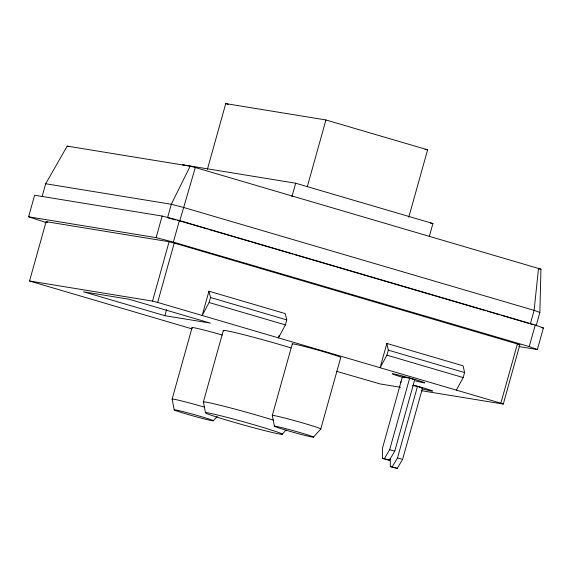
<?xml version="1.0" encoding="UTF-8"?>
<svg xmlns="http://www.w3.org/2000/svg" width="572" height="572" viewBox="0 0 572 572"><rect width="100%" height="100%" fill="white"/><g stroke="black" fill="none" stroke-linecap="round" stroke-linejoin="round"><path stroke-width="0.86" d="M536.1 325.961L539.868 312.469L540.948 269.176L195.317 167.524L190.19 166.195L67.203 146.11L45.688 183.755L42.156 196.403M538.531 268.289L534.105 310.36L530.337 323.845L532.811 324.753M46.189 222.565L28.6 216.809L34.627 195.224L162.133 216.044L179.401 220.52L535.242 324.989L543.4 327.978L537.373 349.563L518.904 346.546M192.035 328.893L29.544 281.009L46.117 221.657L169.097 241.734L174.224 243.064L519.862 344.716L503.288 404.068L421.593 390.726M28.6 216.809L156.113 237.63L162.133 216.044M29.544 281.009L152.524 301.087L169.097 241.734M156.113 237.63L173.373 242.106L179.401 220.52M177.313 220.292L179.751 220.921L195.317 167.524M152.524 301.087L157.65 302.416L174.224 243.064M164.85 315.687L210.389 323.123L129.058 299.242L83.512 291.806L164.85 315.687L166.531 309.674M207.393 169.341L225.747 103.603L325.933 119.963L427.606 149.814L408.773 217.26M192.106 327.527L172.143 399.02L174.217 409.788M208.952 291.205L202.173 315.487L209.123 302.517L210.525 297.512L208.952 291.205L285.206 313.592L286.779 319.898L285.378 324.903L278.421 337.873L279.129 335.364M223.359 330.387L203.403 401.88L205.47 412.655M291.92 196.718L295.688 183.226L432.94 223.523L429.408 236.172M307.343 186.558L325.933 119.963M292.292 343.886L272.329 415.379L274.403 426.147M313.42 437.158A20.32 0.779 15.6 0 0 285.55 428.592A20.32 0.779 15.6 0 0 282.761 429.214A20.32 0.779 15.6 0 0 313.42 437.158L320.763 429.043L340.726 357.55A25.225 0.965 15.6 0 0 315.329 349.385A25.225 0.965 15.6 0 0 292.599 344.23M386.872 343.443L380.094 367.724L386.929 355.176L388.331 350.171L386.872 343.443L463.127 365.83L464.586 372.558L463.184 377.563L456.349 390.111M402.359 376.991L382.396 448.484L382.489 458.372L387.573 459.867L389.396 460.16L394.766 451.165L414.729 379.672L409.645 378.178L402.359 376.991L404.897 377.734M382.489 458.372L384.312 458.672L389.682 449.671L409.645 378.178M390.326 466.609L392.149 466.902L397.519 457.907L417.481 386.415L422.565 387.909L402.602 459.402L397.233 468.397L390.326 466.609L390.247 458.365M503.288 404.068L500.865 403.181L517.438 343.829M537.373 349.563L529.222 346.575L535.242 324.989M190.19 166.195L171.314 204.268L167.546 217.753L175.683 219.87M213.234 420.799A20.32 0.779 15.6 0 0 185.364 412.233A20.32 0.779 15.6 0 0 182.575 412.855A20.32 0.779 15.6 0 0 213.234 420.799L217.188 416.43M282.16 434.291A39.947 1.53 15.6 0 0 227.384 417.453A39.947 1.53 15.6 0 0 221.907 418.675A39.947 1.53 15.6 0 0 282.16 434.291L286.114 429.922M424.967 149.385L427.606 149.814M295.688 183.226L182.747 164.786L185.307 165.537M430.316 223.094L432.94 223.523M45.688 183.755L171.314 204.268L183.519 207.429L534.105 310.36L539.868 312.469M539.196 268.89L540.948 269.176M541.641 327.692L543.4 327.978M518.103 344.43L519.862 344.716M412.298 379.272L414.729 379.672M412.627 385.621L417.481 386.415M419.326 387.38L422.565 387.909M400.507 387.287L380.308 383.984L336.651 371.35M225.747 103.603L228.314 104.354M179.751 220.921L207.186 228.972M208.894 229.479L250.043 241.556M251.759 242.063L292.9 254.14M294.616 254.64L485.764 310.76M487.48 311.268L499.478 314.786M501.194 315.294L528.621 323.344M173.373 242.106L529.222 346.575M210.525 297.512L286.779 319.898M388.331 350.171L464.586 372.558M209.123 302.517L285.378 324.903M386.929 355.176L463.184 377.563M157.65 302.416L500.865 403.181M389.682 449.671L394.766 451.165M397.519 457.907L402.602 459.402M384.312 458.672L389.396 460.16M392.149 466.902L397.233 468.397M67.203 146.11L68.819 146.704M46.117 221.657L47.726 222.243M413.484 385.099A16.817 0.643 15.6 0 1 432.046 390.762A16.817 0.643 15.6 0 1 421.728 388.688M400.443 382.239A16.817 0.643 15.6 0 1 401.129 382.089M402.288 377.205A16.817 0.643 15.6 0 1 395.552 374.31A16.817 0.643 15.6 0 1 421.078 381.402A16.817 0.643 15.6 0 1 415.458 380.866M192.414 327.87A25.225 0.965 15.6 0 1 222.243 335.035M223.909 331.009A44.852 1.723 15.6 0 1 243.021 334.513A44.852 1.723 15.6 0 1 291.019 347.926M203.947 402.502A44.852 1.723 15.6 0 1 224.503 406.37A44.852 1.723 15.6 0 1 273.759 420.256M172.451 399.363A25.225 0.965 15.6 0 1 204.554 407.192M272.637 415.722A25.225 0.965 15.6 0 1 295.367 420.878A25.225 0.965 15.6 0 1 320.763 429.043"/></g></svg>
